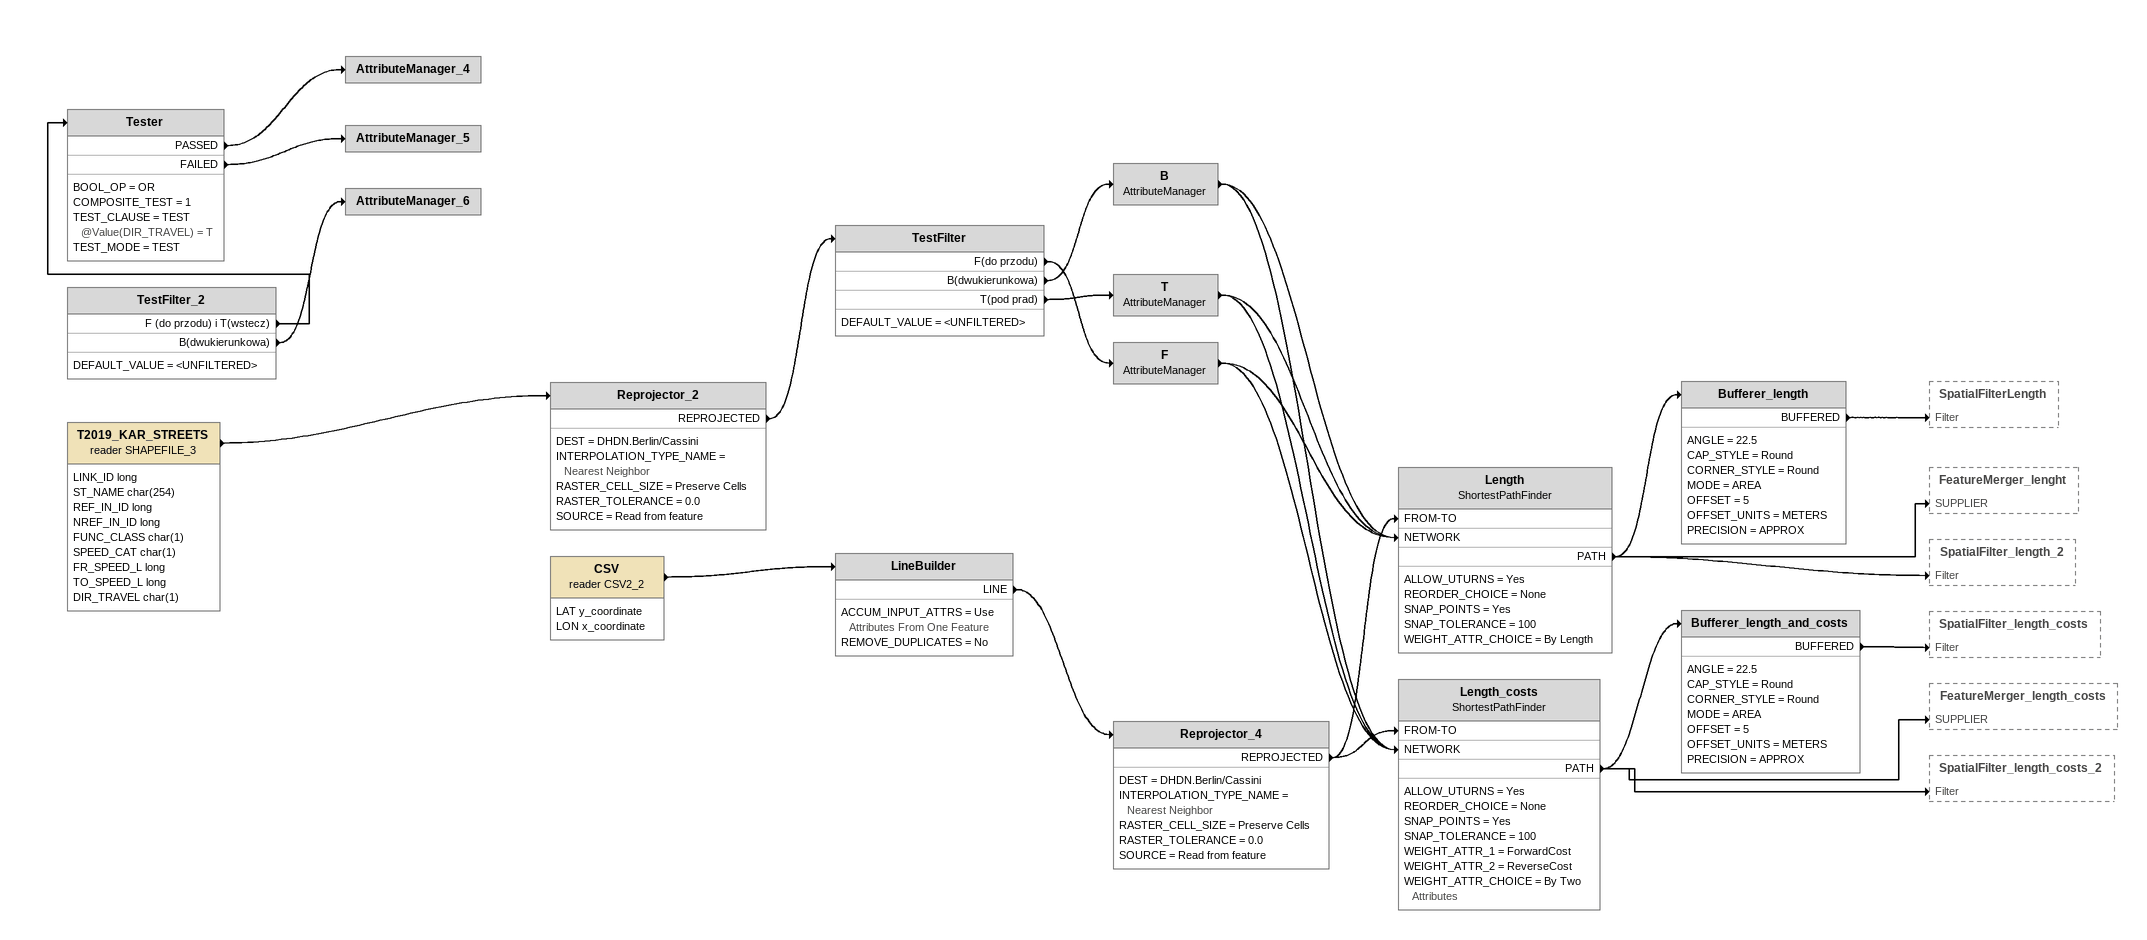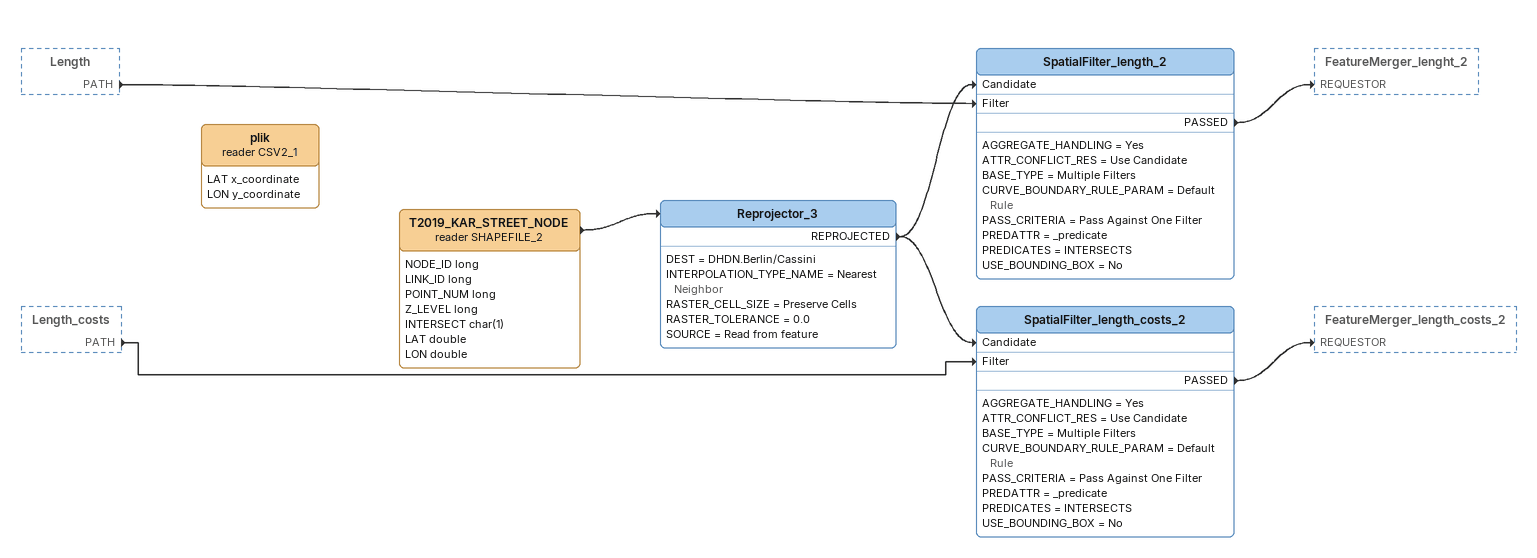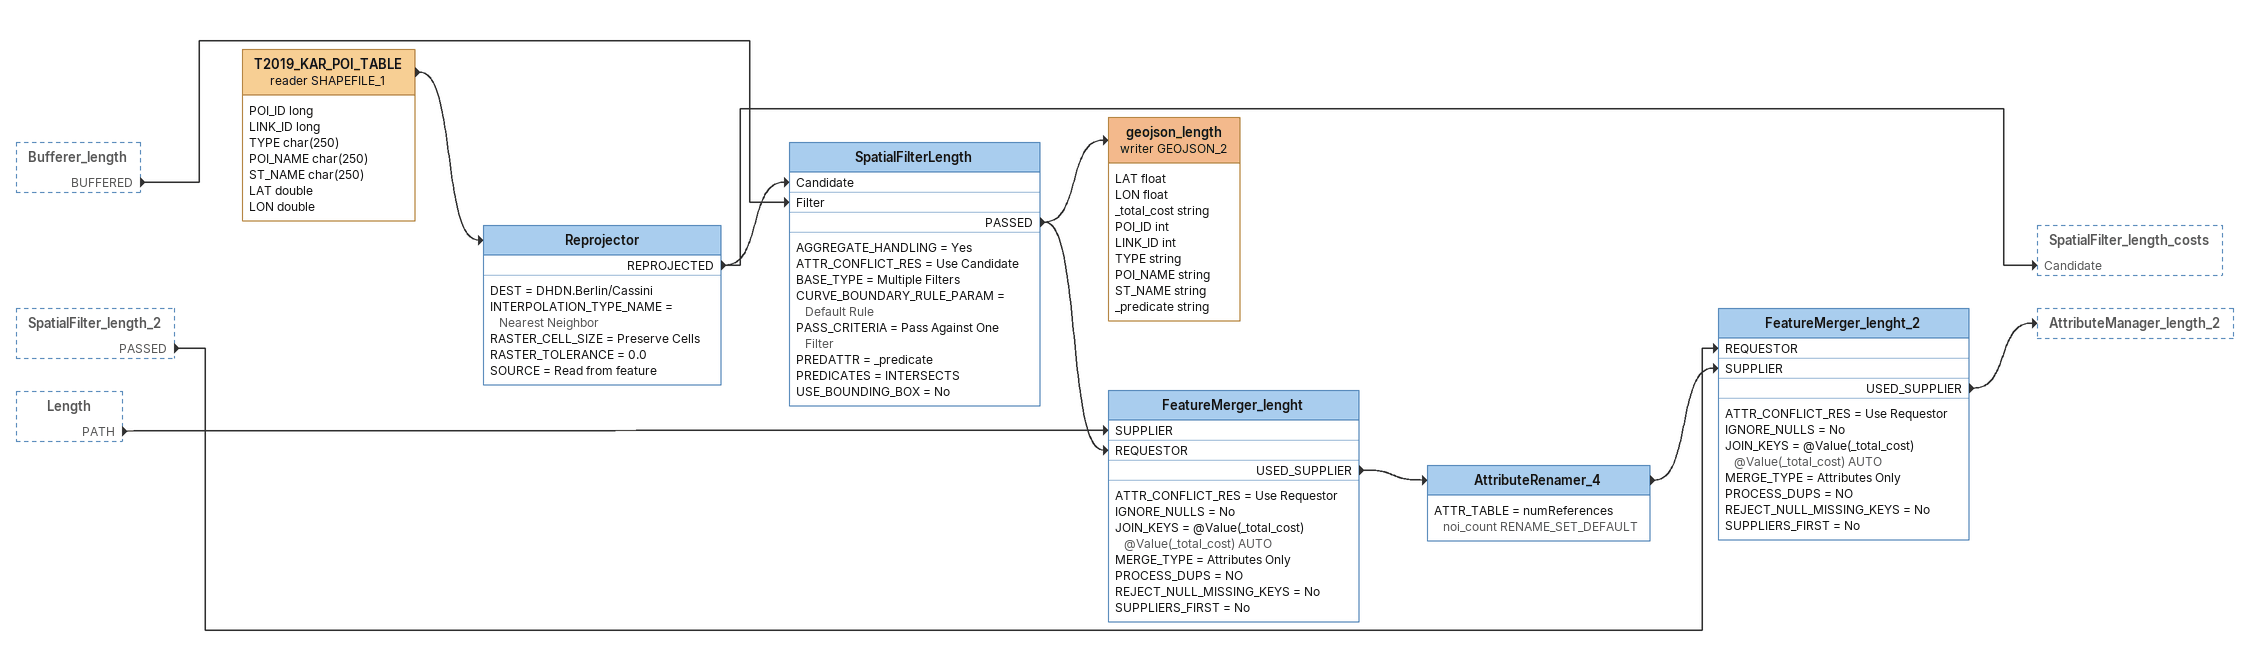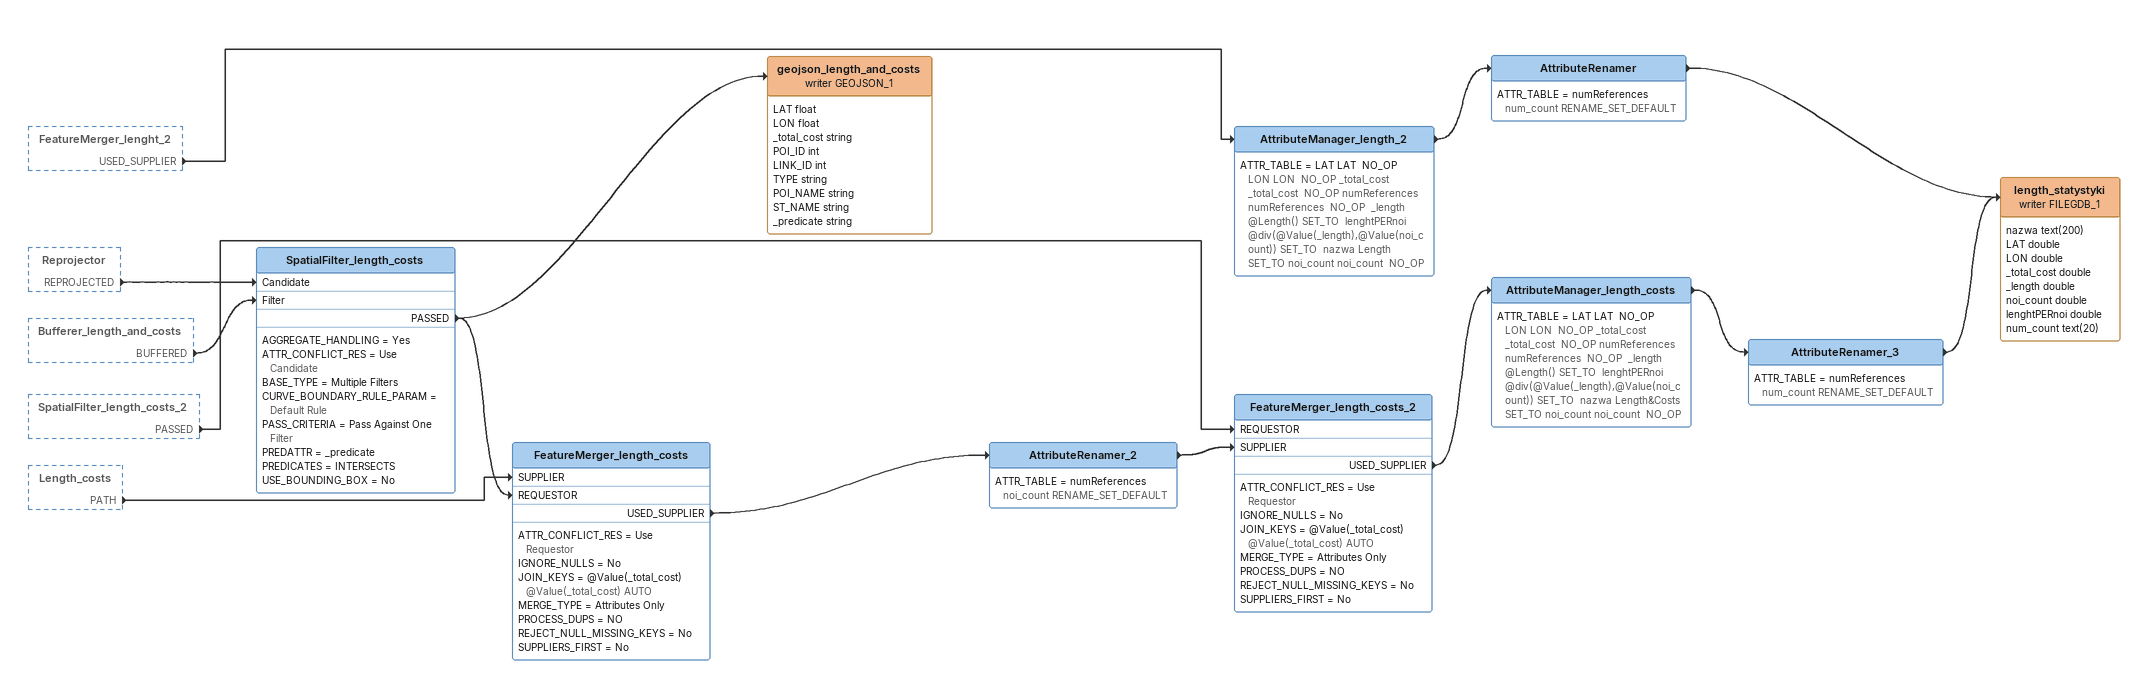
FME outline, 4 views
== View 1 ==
TestFilter_2
    DEFAULT_VALUE = <UNFILTERED>
    F (do przodu) i T(wstecz) -> Tester
    B(dwukierunkowa) -> AttributeManager_6
Tester
    BOOL_OP = OR
    COMPOSITE_TEST = 1
    TEST_CLAUSE = TEST @Value(DIR_TRAVEL) = T
    TEST_MODE = TEST
    PASSED -> AttributeManager_4
    FAILED -> AttributeManager_5
AttributeManager_4
AttributeManager_5
AttributeManager_6
T2019_KAR_STREETS (reader SHAPEFILE_3)
    attributes: LINK_ID long, ST_NAME char(254), REF_IN_ID long, NREF_IN_ID long, FUNC_CLASS char(1), SPEED_CAT char(1), FR_SPEED_L long, TO_SPEED_L long, DIR_TRAVEL char(1)
    -> Reprojector_2
Reprojector_2
    DEST = DHDN.Berlin/Cassini
    INTERPOLATION_TYPE_NAME = Nearest Neighbor
    RASTER_CELL_SIZE = Preserve Cells
    RASTER_TOLERANCE = 0.0
    SOURCE = Read from feature
    REPROJECTED -> TestFilter
TestFilter
    DEFAULT_VALUE = <UNFILTERED>
    F(do przodu) -> F
    B(dwukierunkowa) -> B
    T(pod prad) -> T
B: AttributeManager
    -> Length_costs [NETWORK]
    -> Length [NETWORK]
T: AttributeManager
    -> Length_costs [NETWORK]
    -> Length [NETWORK]
F: AttributeManager
    -> Length_costs [NETWORK]
    -> Length [NETWORK]
CSV (reader CSV2_2)
    attributes: LAT y_coordinate, LON x_coordinate
    -> LineBuilder
LineBuilder
    ACCUM_INPUT_ATTRS = Use Attributes From One Feature
    REMOVE_DUPLICATES = No
    LINE -> Reprojector_4
Reprojector_4
    DEST = DHDN.Berlin/Cassini
    INTERPOLATION_TYPE_NAME = Nearest Neighbor
    RASTER_CELL_SIZE = Preserve Cells
    RASTER_TOLERANCE = 0.0
    SOURCE = Read from feature
    REPROJECTED -> Length_costs [FROM-TO]
    REPROJECTED -> Length [FROM-TO]
Length: ShortestPathFinder
    ALLOW_UTURNS = Yes
    REORDER_CHOICE = None
    SNAP_POINTS = Yes
    SNAP_TOLERANCE = 100
    WEIGHT_ATTR_CHOICE = By Length
    PATH -> Bufferer_length
    PATH -> FeatureMerger_lenght [SUPPLIER]
    PATH -> SpatialFilter_length_2 [Filter]
Bufferer_length
    ANGLE = 22.5
    CAP_STYLE = Round
    CORNER_STYLE = Round
    MODE = AREA
    OFFSET = 5
    OFFSET_UNITS = METERS
    PRECISION = APPROX
    BUFFERED -> SpatialFilterLength [Filter]
Length_costs: ShortestPathFinder
    ALLOW_UTURNS = Yes
    REORDER_CHOICE = None
    SNAP_POINTS = Yes
    SNAP_TOLERANCE = 100
    WEIGHT_ATTR_1 = ForwardCost
    WEIGHT_ATTR_2 = ReverseCost
    WEIGHT_ATTR_CHOICE = By Two Attributes
    PATH -> FeatureMerger_length_costs [SUPPLIER]
    PATH -> Bufferer_length_and_costs
    PATH -> SpatialFilter_length_costs_2 [Filter]
Bufferer_length_and_costs
    ANGLE = 22.5
    CAP_STYLE = Round
    CORNER_STYLE = Round
    MODE = AREA
    OFFSET = 5
    OFFSET_UNITS = METERS
    PRECISION = APPROX
    BUFFERED -> SpatialFilter_length_costs [Filter]

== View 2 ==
Length [outside]
    PATH -> SpatialFilter_length_2 [Filter]
Length_costs [outside]
    PATH -> SpatialFilter_length_costs_2 [Filter]
plik (reader CSV2_1)
    attributes: LAT x_coordinate, LON y_coordinate
T2019_KAR_STREET_NODE (reader SHAPEFILE_2)
    attributes: NODE_ID long, LINK_ID long, POINT_NUM long, Z_LEVEL long, INTERSECT char(1), LAT double, LON double
    -> Reprojector_3
Reprojector_3
    DEST = DHDN.Berlin/Cassini
    INTERPOLATION_TYPE_NAME = Nearest Neighbor
    RASTER_CELL_SIZE = Preserve Cells
    RASTER_TOLERANCE = 0.0
    SOURCE = Read from feature
    REPROJECTED -> SpatialFilter_length_costs_2 [Candidate]
    REPROJECTED -> SpatialFilter_length_2 [Candidate]
SpatialFilter_length_2
    AGGREGATE_HANDLING = Yes
    ATTR_CONFLICT_RES = Use Candidate
    BASE_TYPE = Multiple Filters
    CURVE_BOUNDARY_RULE_PARAM = Default Rule
    PASS_CRITERIA = Pass Against One Filter
    PREDATTR = _predicate
    PREDICATES = INTERSECTS
    USE_BOUNDING_BOX = No
    PASSED -> FeatureMerger_lenght_2 [REQUESTOR]
SpatialFilter_length_costs_2
    AGGREGATE_HANDLING = Yes
    ATTR_CONFLICT_RES = Use Candidate
    BASE_TYPE = Multiple Filters
    CURVE_BOUNDARY_RULE_PARAM = Default Rule
    PASS_CRITERIA = Pass Against One Filter
    PREDATTR = _predicate
    PREDICATES = INTERSECTS
    USE_BOUNDING_BOX = No
    PASSED -> FeatureMerger_length_costs_2 [REQUESTOR]

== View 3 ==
Bufferer_length [outside]
    BUFFERED -> SpatialFilterLength [Filter]
SpatialFilter_length_2 [outside]
    PASSED -> FeatureMerger_lenght_2 [REQUESTOR]
Length [outside]
    PATH -> FeatureMerger_lenght [SUPPLIER]
T2019_KAR_POI_TABLE (reader SHAPEFILE_1)
    attributes: POI_ID long, LINK_ID long, TYPE char(250), POI_NAME char(250), ST_NAME char(250), LAT double, LON double
    -> Reprojector
Reprojector
    DEST = DHDN.Berlin/Cassini
    INTERPOLATION_TYPE_NAME = Nearest Neighbor
    RASTER_CELL_SIZE = Preserve Cells
    RASTER_TOLERANCE = 0.0
    SOURCE = Read from feature
    REPROJECTED -> SpatialFilterLength [Candidate]
    REPROJECTED -> SpatialFilter_length_costs [Candidate]
SpatialFilterLength
    AGGREGATE_HANDLING = Yes
    ATTR_CONFLICT_RES = Use Candidate
    BASE_TYPE = Multiple Filters
    CURVE_BOUNDARY_RULE_PARAM = Default Rule
    PASS_CRITERIA = Pass Against One Filter
    PREDATTR = _predicate
    PREDICATES = INTERSECTS
    USE_BOUNDING_BOX = No
    PASSED -> geojson_length (writer GEOJSON_2)
    PASSED -> FeatureMerger_lenght [REQUESTOR]
geojson_length (writer GEOJSON_2)
    attributes: LAT float, LON float, _total_cost string, POI_ID int, LINK_ID int, TYPE string, POI_NAME string, ST_NAME string, _predicate string
FeatureMerger_lenght
    ATTR_CONFLICT_RES = Use Requestor
    IGNORE_NULLS = No
    JOIN_KEYS = @Value(_total_cost) @Value(_total_cost) AUTO
    MERGE_TYPE = Attributes Only
    PROCESS_DUPS = NO
    REJECT_NULL_MISSING_KEYS = No
    SUPPLIERS_FIRST = No
    USED_SUPPLIER -> AttributeRenamer_4
AttributeRenamer_4
    ATTR_TABLE = numReferences noi_count RENAME_SET_DEFAULT
    -> FeatureMerger_lenght_2 [SUPPLIER]
FeatureMerger_lenght_2
    ATTR_CONFLICT_RES = Use Requestor
    IGNORE_NULLS = No
    JOIN_KEYS = @Value(_total_cost) @Value(_total_cost) AUTO
    MERGE_TYPE = Attributes Only
    PROCESS_DUPS = NO
    REJECT_NULL_MISSING_KEYS = No
    SUPPLIERS_FIRST = No
    USED_SUPPLIER -> AttributeManager_length_2

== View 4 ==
FeatureMerger_lenght_2 [outside]
    USED_SUPPLIER -> AttributeManager_length_2
Reprojector [outside]
    REPROJECTED -> SpatialFilter_length_costs [Candidate]
Bufferer_length_and_costs [outside]
    BUFFERED -> SpatialFilter_length_costs [Filter]
SpatialFilter_length_costs_2 [outside]
    PASSED -> FeatureMerger_length_costs_2 [REQUESTOR]
Length_costs [outside]
    PATH -> FeatureMerger_length_costs [SUPPLIER]
AttributeManager_length_2
    ATTR_TABLE = LAT LAT  NO_OP LON LON  NO_OP _total_cost _total_cost  NO_OP numReferences numReferences  NO_OP  _length @Length() SET_TO  lenghtPERnoi @div(@Value(_length),@Value(noi_count)) SET_TO  nazwa Length SET_TO noi_count noi_count  NO_OP
    -> AttributeRenamer
AttributeRenamer
    ATTR_TABLE = numReferences num_count RENAME_SET_DEFAULT
    -> length_statystyki (writer FILEGDB_1)
SpatialFilter_length_costs
    AGGREGATE_HANDLING = Yes
    ATTR_CONFLICT_RES = Use Candidate
    BASE_TYPE = Multiple Filters
    CURVE_BOUNDARY_RULE_PARAM = Default Rule
    PASS_CRITERIA = Pass Against One Filter
    PREDATTR = _predicate
    PREDICATES = INTERSECTS
    USE_BOUNDING_BOX = No
    PASSED -> geojson_length_and_costs (writer GEOJSON_1)
    PASSED -> FeatureMerger_length_costs [REQUESTOR]
geojson_length_and_costs (writer GEOJSON_1)
    attributes: LAT float, LON float, _total_cost string, POI_ID int, LINK_ID int, TYPE string, POI_NAME string, ST_NAME string, _predicate string
FeatureMerger_length_costs
    ATTR_CONFLICT_RES = Use Requestor
    IGNORE_NULLS = No
    JOIN_KEYS = @Value(_total_cost) @Value(_total_cost) AUTO
    MERGE_TYPE = Attributes Only
    PROCESS_DUPS = NO
    REJECT_NULL_MISSING_KEYS = No
    SUPPLIERS_FIRST = No
    USED_SUPPLIER -> AttributeRenamer_2
AttributeRenamer_2
    ATTR_TABLE = numReferences noi_count RENAME_SET_DEFAULT
    -> FeatureMerger_length_costs_2 [SUPPLIER]
FeatureMerger_length_costs_2
    ATTR_CONFLICT_RES = Use Requestor
    IGNORE_NULLS = No
    JOIN_KEYS = @Value(_total_cost) @Value(_total_cost) AUTO
    MERGE_TYPE = Attributes Only
    PROCESS_DUPS = NO
    REJECT_NULL_MISSING_KEYS = No
    SUPPLIERS_FIRST = No
    USED_SUPPLIER -> AttributeManager_length_costs
AttributeManager_length_costs
    ATTR_TABLE = LAT LAT  NO_OP LON LON  NO_OP _total_cost _total_cost  NO_OP numReferences numReferences  NO_OP  _length @Length() SET_TO  lenghtPERnoi @div(@Value(_length),@Value(noi_count)) SET_TO  nazwa Length&Costs SET_TO noi_count noi_count  NO_OP
    -> AttributeRenamer_3
AttributeRenamer_3
    ATTR_TABLE = numReferences num_count RENAME_SET_DEFAULT
    -> length_statystyki (writer FILEGDB_1)
length_statystyki (writer FILEGDB_1)
    attributes: nazwa text(200), LAT double, LON double, _total_cost double, _length double, noi_count double, lenghtPERnoi double, num_count text(20)
